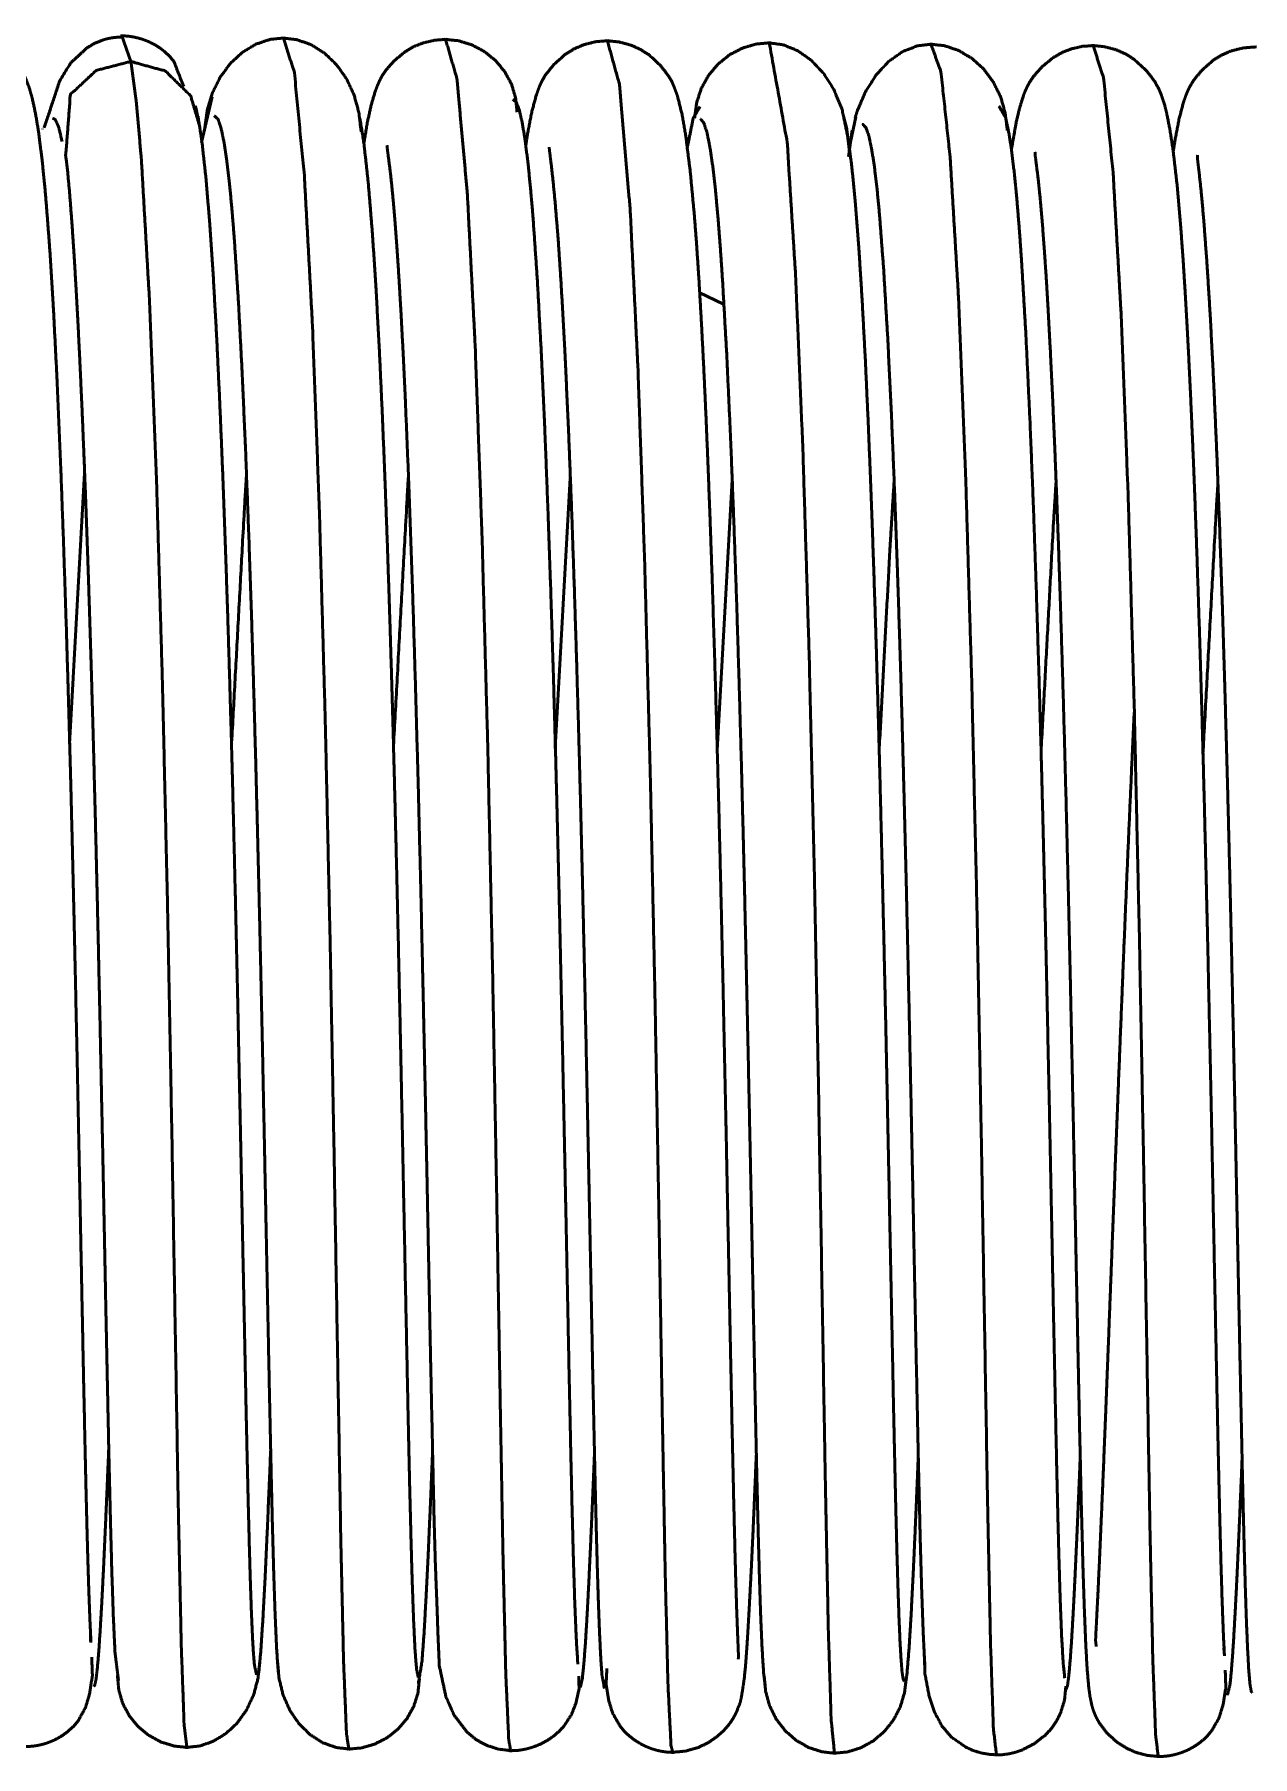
# Paper-space layout 'Layout1' of a CAD drawing. Header units: millimetres. Extents: x 0 to 420, y 0 to 297.
# Drawn here: x 207.02 to 212.28, y 120.47 to 127.92 of the extents above; entities that cross this region are included whole.
import ezdxf

# ---------------------------------------------------------------- set-up
doc = ezdxf.new("R2010")
doc.units = ezdxf.units.MM
doc.layers.add('170', color=7, linetype='Continuous', true_color=0xffffff)

psp = doc.layouts.get("Layout1")

# ---------------------------------------------------------------- linework, layer by layer
at = {"layer": '170', "color": 155, "linetype": 'Continuous', "lineweight": 50}
for p, q in [((207.3934, 127.9138), (207.4326, 127.8029)), ((207.7835, 127.6498), (207.7378, 127.4526)), ((210.5661, 127.5639), (210.5381, 127.4271)), ((207.0506, 127.5115), (207.0506, 127.5103)), ((210.5505, 127.5058), (210.5348, 127.3904)), ((209.9943, 126.7537), (209.8893, 126.8047)), ((207.2326, 126.0252), (207.1676, 124.8519)), ((209.2673, 124.8327), (209.3321, 126.0028)), ((209.9671, 124.8238), (210.0319, 125.9954)), ((207.2581, 120.9745), (207.2578, 121.0049)), ((212.1592, 120.9217), (212.1576, 120.9454))]:
    psp.add_line(p, q, dxfattribs=at)
for points, knots in [([(207.26, 120.9684), (207.2554, 121.0672), (207.2508, 121.1895), (207.2466, 121.3227), (207.2424, 121.475), (207.2386, 121.6293), (207.2347, 121.7978), (207.2275, 122.1359), (207.2211, 122.4495), (207.2093, 123.0464), (207.1999, 123.5029), (207.1911, 123.9105), (207.1862, 124.1295), (207.1795, 124.4077), (207.1726, 124.6849), (207.1635, 125.0171), (207.1539, 125.3419), (207.1418, 125.7109), (207.1289, 126.0609), (207.1134, 126.425), (207.0967, 126.7528), (207.0809, 127.0052), (207.064, 127.223), (207.0494, 127.3709), (207.0336, 127.4966), (207.0207, 127.5758), (207.006, 127.6441), (206.995, 127.6832), (206.9807, 127.7222), (206.9749, 127.7354), (206.9665, 127.7516), (206.9499, 127.7782), (206.927, 127.8081), (206.887, 127.8469), (206.8388, 127.8797), (206.8059, 127.8959), (206.771, 127.9081), (206.7303, 127.9167), (206.6877, 127.9198)], [0, 0, 0.013859, 0.031002, 0.049671, 0.071007, 0.092616, 0.116235, 0.163604, 0.207528, 0.291156, 0.355104, 0.412213, 0.442898, 0.481872, 0.520705, 0.567262, 0.612767, 0.664487, 0.713539, 0.764581, 0.810549, 0.845977, 0.876577, 0.897385, 0.915128, 0.926375, 0.936155, 0.941849, 0.947663, 0.949679, 0.952242, 0.956631, 0.961911, 0.969713, 0.977882, 0.983017, 0.988198, 0.99402, 1, 1]), ([(207.3897, 127.9082), (207.3701, 127.9073), (207.3521, 127.9054), (207.3326, 127.9017), (207.3151, 127.8969), (207.2761, 127.8814), (207.2446, 127.8631), (207.1726, 127.7971), (207.125, 127.7192), (207.0576, 127.5166)], [0, 0, 0.035245, 0.067734, 0.103414, 0.135963, 0.211342, 0.276866, 0.452431, 0.616435, 1, 1]), ([(207.6607, 127.6949), (207.6186, 127.8026), (207.6009, 127.8242), (207.5778, 127.8462), (207.5659, 127.8556), (207.5527, 127.8649), (207.5392, 127.8733), (207.5246, 127.8812), (207.5095, 127.8884), (207.4937, 127.8948), (207.4772, 127.9005), (207.4604, 127.9051), (207.4425, 127.909), (207.4249, 127.9117), (207.4061, 127.9134), (207.3877, 127.9138)], [0, 0, 0.303189, 0.376476, 0.460079, 0.499919, 0.542313, 0.583919, 0.627617, 0.671275, 0.716059, 0.761829, 0.807584, 0.855492, 0.902214, 0.951855, 1, 1]), ([(208.0986, 127.9048), (208.0337, 127.8983), (207.9721, 127.8773), (207.9141, 127.8421), (207.8614, 127.7933), (207.8177, 127.7335), (207.7837, 127.6638), (207.7616, 127.5877), (207.7501, 127.5035)], [0, 0, 0.111432, 0.222507, 0.338227, 0.460848, 0.587295, 0.719757, 0.854928, 1, 1]), ([(208.4282, 127.4983), (208.4181, 127.582), (208.3974, 127.6579), (208.3648, 127.728), (208.3221, 127.7884), (208.2703, 127.8382), (208.213, 127.8746), (208.1518, 127.8969), (208.087, 127.9049)], [0, 0, 0.144256, 0.278851, 0.411172, 0.537715, 0.660652, 0.776846, 0.888253, 1, 1]), ([(208.3745, 120.507), (208.3644, 120.5761), (208.3518, 120.8919), (208.3396, 121.4336), (208.3118, 123.036), (208.294, 123.9902), (208.2727, 124.9576), (208.247, 125.872), (208.2169, 126.6745), (208.1824, 127.308), (208.1394, 127.7532), (208.0925, 127.9049)], [0, 0, 0.009417, 0.052063, 0.125186, 0.341447, 0.470233, 0.600797, 0.724232, 0.832601, 0.91822, 0.978566, 1, 1]), ([(208.7988, 127.8988), (208.7455, 127.8949), (208.6957, 127.8833), (208.6552, 127.8669), (208.6179, 127.8452), (208.5687, 127.804), (208.5333, 127.7631), (208.5174, 127.7389), (208.5071, 127.7188), (208.4976, 127.6973), (208.4897, 127.6768), (208.4711, 127.6146), (208.4556, 127.5431), (208.4398, 127.4499)], [0, 0, 0.08358, 0.163563, 0.231919, 0.299406, 0.399762, 0.484398, 0.529751, 0.56511, 0.601736, 0.63623, 0.737695, 0.852171, 1, 1]), ([(209.102, 127.5844), (209.0952, 127.6475), (209.0774, 127.7057), (209.048, 127.7598), (209.0086, 127.8071), (208.9602, 127.8462), (208.9061, 127.8749), (208.8485, 127.8925), (208.7871, 127.899)], [0, 0, 0.128747, 0.252231, 0.377008, 0.502092, 0.628244, 0.752458, 0.874629, 1, 1]), ([(209.0743, 120.5), (209.0659, 120.5485), (209.0531, 120.8351), (209.041, 121.351), (209.0282, 122.0596), (209.0136, 122.919), (208.9962, 123.867), (208.9754, 124.836), (208.9502, 125.7601), (208.9206, 126.5796), (208.8867, 127.2361), (208.842, 127.7281), (208.7928, 127.899)], [0, 0, 0.006638, 0.045346, 0.114979, 0.210602, 0.326578, 0.454499, 0.585273, 0.71001, 0.82065, 0.909347, 0.976016, 1, 1]), ([(209.4984, 127.8929), (209.4419, 127.8884), (209.3894, 127.8752), (209.3474, 127.8569), (209.3088, 127.8327), (209.2599, 127.7884), (209.2252, 127.745), (209.2108, 127.721), (209.2016, 127.7013), (209.1925, 127.6784), (209.1848, 127.6563), (209.1651, 127.5827), (209.1484, 127.4954), (209.1395, 127.4388)], [0, 0, 0.087927, 0.172071, 0.243265, 0.313971, 0.416503, 0.502738, 0.546239, 0.57998, 0.618289, 0.654652, 0.772919, 0.911054, 1, 1]), ([(210.0583, 120.8966), (210.059, 120.9124), (210.0579, 120.9412), (210.0562, 120.9823), (210.0535, 121.0512), (210.0505, 121.1364), (210.0473, 121.2404), (210.044, 121.3595), (210.0379, 121.6081), (210.0314, 121.8998), (210.0196, 122.4785), (210.008, 123.0613), (209.9929, 123.7826), (209.9832, 124.2105), (209.9726, 124.6388), (209.9594, 125.1171), (209.945, 125.5768), (209.9366, 125.8174), (209.9278, 126.0483), (209.9182, 126.2793), (209.9081, 126.4972), (209.8982, 126.6882), (209.8879, 126.8652), (209.8782, 127.0099), (209.868, 127.1421), (209.8503, 127.3304), (209.8306, 127.4853), (209.815, 127.5747), (209.7963, 127.6497), (209.7888, 127.6722), (209.78, 127.6955), (209.7712, 127.7155), (209.757, 127.7401), (209.7231, 127.7839), (209.6749, 127.8293), (209.6369, 127.8541), (209.5952, 127.8732), (209.543, 127.8873), (209.4868, 127.893)], [0, 0, 0.002205, 0.00622, 0.011947, 0.021542, 0.033409, 0.047892, 0.064466, 0.099089, 0.139694, 0.220256, 0.301391, 0.401815, 0.461383, 0.521011, 0.587606, 0.651624, 0.685129, 0.717301, 0.749477, 0.779835, 0.806456, 0.831131, 0.851323, 0.869777, 0.896096, 0.91784, 0.930459, 0.941221, 0.944527, 0.948001, 0.951036, 0.95499, 0.962696, 0.971913, 0.978229, 0.984613, 0.992132, 1, 1]), ([(209.7746, 120.493), (209.7674, 120.5246), (209.7545, 120.7817), (209.7423, 121.2713), (209.7297, 121.9586), (209.7154, 122.8033), (209.6984, 123.744), (209.678, 124.7137), (209.6533, 125.6466), (209.6243, 126.4822), (209.5909, 127.161), (209.5441, 127.7051), (209.4923, 127.893)], [0, 0, 0.004367, 0.039097, 0.105167, 0.197899, 0.311879, 0.438802, 0.569645, 0.695554, 0.808349, 0.900029, 0.973706, 1, 1]), ([(210.1984, 127.8839), (210.1358, 127.8784), (210.0768, 127.8611), (210.0212, 127.8321), (209.971, 127.792), (209.9297, 127.7429), (209.8982, 127.6864), (209.8784, 127.6252), (209.8693, 127.5582)], [0, 0, 0.122647, 0.242857, 0.365278, 0.490823, 0.616005, 0.742421, 0.867966, 1, 1]), ([(210.5385, 127.4147), (210.5272, 127.5122), (210.5054, 127.6002), (210.4715, 127.6811), (210.4276, 127.7504), (210.3745, 127.8075), (210.3159, 127.8491), (210.2533, 127.8748), (210.1871, 127.884)], [0, 0, 0.15272, 0.293745, 0.430186, 0.557823, 0.679064, 0.790917, 0.896059, 1, 1]), ([(210.1922, 127.884), (210.2697, 127.4525), (210.3056, 126.8853), (210.3372, 126.1335), (210.3643, 125.2506), (210.3871, 124.2928), (210.4059, 123.3262), (210.4351, 121.6376), (210.4474, 121.0277), (210.4598, 120.6334), (210.4742, 120.4889)], [0, 0, 0.059191, 0.135935, 0.237541, 0.356809, 0.486177, 0.616714, 0.844752, 0.927119, 0.980392, 1, 1]), ([(210.8985, 127.878), (210.8317, 127.8703), (210.7682, 127.8451), (210.7083, 127.8029), (210.6536, 127.7442), (210.608, 127.6721), (210.5722, 127.5872), (210.5632, 127.5582)], [0, 0, 0.135321, 0.272844, 0.420252, 0.581662, 0.753486, 0.93889, 1, 1]), ([(211.2211, 127.5051), (211.2118, 127.5815), (211.1919, 127.651), (211.16, 127.7153), (211.1182, 127.771), (211.0672, 127.8168), (211.0107, 127.8504), (210.9505, 127.8709), (210.8865, 127.8782)], [0, 0, 0.139173, 0.269934, 0.399779, 0.525664, 0.649658, 0.768449, 0.883594, 1, 1]), ([(210.8913, 127.8781), (210.9344, 127.7571), (210.9741, 127.3892), (211.0095, 126.7973), (211.0406, 126.0264), (211.0672, 125.1313), (211.0894, 124.1692), (211.1078, 123.2063), (211.1365, 121.5475), (211.1488, 120.9619), (211.1612, 120.5958), (211.1743, 120.482)], [0, 0, 0.017337, 0.06727, 0.147299, 0.251428, 0.372283, 0.502167, 0.632148, 0.856043, 0.935095, 0.984532, 1, 1]), ([(211.5981, 127.872), (211.5468, 127.8685), (211.4987, 127.8576), (211.459, 127.842), (211.4221, 127.8212), (211.3723, 127.7811), (211.3349, 127.739), (211.3178, 127.7132), (211.3062, 127.6916), (211.2976, 127.6727), (211.2912, 127.6562), (211.2749, 127.6037), (211.2602, 127.5425), (211.2391, 127.4227)], [0, 0, 0.080302, 0.157565, 0.224256, 0.290432, 0.390465, 0.478571, 0.526935, 0.56529, 0.597768, 0.62539, 0.711434, 0.809873, 1, 1]), ([(212.1599, 120.91), (212.1549, 121.0132), (212.15, 121.1437), (212.1455, 121.287), (212.1411, 121.4518), (212.1371, 121.6179), (212.1329, 121.7993), (212.1292, 121.9733), (212.1208, 122.383), (212.1121, 122.82), (212.1047, 123.1888), (212.0971, 123.553), (212.0869, 124.0171), (212.0807, 124.2811), (212.0725, 124.6137), (212.0637, 124.9426), (212.0522, 125.3311), (212.0398, 125.7034), (212.0324, 125.9057), (212.0247, 126.1004), (212.0161, 126.301), (212.0072, 126.4911), (211.9983, 126.6637), (211.9889, 126.8251), (211.9803, 126.9591), (211.9713, 127.0827), (211.9559, 127.2619), (211.9387, 127.4124), (211.9249, 127.5034), (211.9106, 127.5778), (211.9014, 127.6152), (211.8873, 127.6575), (211.8757, 127.6852), (211.8575, 127.7181), (211.8206, 127.7657), (211.7695, 127.812), (211.7318, 127.8357), (211.6905, 127.8539), (211.6405, 127.8669), (211.5869, 127.8721)], [0, 0, 0.014452, 0.032711, 0.052766, 0.075827, 0.099057, 0.12443, 0.14878, 0.206086, 0.267212, 0.318805, 0.369747, 0.434669, 0.471594, 0.518135, 0.564149, 0.618493, 0.670594, 0.698905, 0.726159, 0.754231, 0.780849, 0.805027, 0.827629, 0.846418, 0.86374, 0.8889, 0.910089, 0.922958, 0.933546, 0.938937, 0.945169, 0.94937, 0.954632, 0.963057, 0.9727, 0.978929, 0.985239, 0.992457, 1, 1]), ([(211.5921, 127.8721), (211.6371, 127.7325), (211.6785, 127.3227), (211.7134, 126.7068), (211.7439, 125.9175), (211.77, 125.0111), (211.7917, 124.0456), (211.8097, 123.0873), (211.8379, 121.4601), (211.8501, 120.8994), (211.8627, 120.5619), (211.874, 120.475)], [0, 0, 0.019802, 0.07538, 0.158637, 0.265232, 0.387609, 0.517935, 0.647285, 0.866904, 0.9426, 0.988175, 1, 1]), ([(212.2982, 127.866), (212.2429, 127.8618), (212.1913, 127.8492), (212.1497, 127.8316), (212.1114, 127.8082), (212.062, 127.7646), (212.0264, 127.7211), (212.0111, 127.6962), (212.0013, 127.6756), (211.9918, 127.6525), (211.9842, 127.6311), (211.9645, 127.5577), (211.9475, 127.4697), (211.9389, 127.4155)], [0, 0, 0.086423, 0.169316, 0.23981, 0.309864, 0.4127, 0.500433, 0.545942, 0.581572, 0.620458, 0.655954, 0.774591, 0.914298, 1, 1]), ([(207.1514, 127.4012), (207.171, 127.6598), (207.2828, 127.7642), (207.4326, 127.8029)], [0, 0, 0.457362, 0.727098, 1, 1]), ([(207.4326, 127.8029), (207.4327, 127.8029), (207.5815, 127.7615), (207.6906, 127.655), (207.7269, 127.5338)], [0, 0, 0.000095, 0.35649, 0.708092, 1, 1]), ([(207.6746, 120.514), (207.6629, 120.6073), (207.6504, 120.9519), (207.6382, 121.519), (207.6099, 123.1542), (207.5918, 124.1138), (207.5699, 125.0785), (207.5437, 125.9821), (207.513, 126.7669), (207.4781, 127.3769), (207.456, 127.6294), (207.4326, 127.8029)], [0, 0, 0.012889, 0.060164, 0.13791, 0.362096, 0.493655, 0.625929, 0.74985, 0.857503, 0.941267, 0.976003, 1, 1]), ([(207.7258, 127.534), (207.7224, 127.5579), (207.719, 127.5789), (207.7121, 127.611)], [0, 0, 0.308748, 0.581001, 1, 1]), ([(209.3647, 120.8742), (209.3579, 120.9849), (209.3513, 121.1444), (209.3457, 121.3237), (209.34, 121.5378), (209.3352, 121.7445), (209.3302, 121.9727), (209.3216, 122.3913), (209.3124, 122.8548), (209.306, 123.1685), (209.2979, 123.5626), (209.2886, 123.9863), (209.2825, 124.2522), (209.276, 124.518), (209.2678, 124.8335), (209.2591, 125.1436), (209.2483, 125.4949), (209.2367, 125.8312), (209.2227, 126.1927), (209.2077, 126.5246), (209.1898, 126.8549), (209.1707, 127.1327), (209.1598, 127.2591), (209.1487, 127.3677), (209.1367, 127.4628), (209.1244, 127.5379), (209.1112, 127.5947), (209.0977, 127.6283), (209.0836, 127.6384)], [0, 0, 0.016361, 0.039893, 0.066351, 0.097923, 0.12842, 0.162077, 0.223807, 0.292165, 0.338434, 0.396549, 0.459041, 0.49826, 0.537468, 0.584005, 0.629739, 0.681567, 0.731183, 0.784532, 0.833516, 0.882286, 0.923356, 0.942062, 0.958154, 0.97229, 0.983507, 0.992104, 0.997455, 1, 1]), ([(209.8927, 127.6081), (209.8631, 127.5568), (209.8377, 127.4289)], [0, 0, 0.312648, 1, 1]), ([(211.4695, 120.8143), (211.4625, 120.8821), (211.4557, 121.0023), (211.45, 121.1505), (211.4444, 121.3357), (211.4396, 121.5201), (211.4348, 121.7271), (211.4265, 122.1136), (211.4177, 122.5501), (211.4117, 122.8507), (211.404, 123.2335), (211.3952, 123.6505), (211.3895, 123.9148), (211.3834, 124.181), (211.3757, 124.4993), (211.3675, 124.815), (211.3573, 125.1754), (211.3464, 125.524), (211.3331, 125.9031), (211.3189, 126.2562), (211.3018, 126.6164), (211.2835, 126.9298), (211.2732, 127.0773), (211.2625, 127.2077), (211.2509, 127.3255), (211.2391, 127.4232), (211.2263, 127.5041), (211.2132, 127.5622), (211.185, 127.6098)], [0, 0, 0.010019, 0.027694, 0.049462, 0.076671, 0.103744, 0.134141, 0.190908, 0.254998, 0.299154, 0.355359, 0.416592, 0.455415, 0.494496, 0.541243, 0.587618, 0.640551, 0.69175, 0.747441, 0.799332, 0.852267, 0.898362, 0.920071, 0.939281, 0.956665, 0.971115, 0.983128, 0.991879, 1, 1]), ([(207.0952, 127.5571), (207.1052, 127.5525), (207.1202, 127.5203), (207.135, 127.4572)], [0, 0, 0.09856, 0.418571, 1, 1]), ([(207.9756, 120.8288), (207.9666, 120.8698), (207.962, 120.9258), (207.9576, 121.0051), (207.9532, 121.1103), (207.9488, 121.2381), (207.9444, 121.3915), (207.9399, 121.5661), (207.9352, 121.7658), (207.9304, 121.9851), (207.9201, 122.4895), (207.9084, 123.0698), (207.8951, 123.7079), (207.8876, 124.0436), (207.8796, 124.3813), (207.8709, 124.7253), (207.8615, 125.0641), (207.8513, 125.4021), (207.8404, 125.7274), (207.8286, 126.0446), (207.8162, 126.3422), (207.8027, 126.6229), (207.7885, 126.8764), (207.7733, 127.1032), (207.7574, 127.2944), (207.7404, 127.4503), (207.7227, 127.5664)], [0, 0, 0.006225, 0.014551, 0.026333, 0.041942, 0.06089, 0.083651, 0.109538, 0.139153, 0.171676, 0.246473, 0.332521, 0.427143, 0.476934, 0.527018, 0.578023, 0.628284, 0.67841, 0.726667, 0.773728, 0.817878, 0.859545, 0.897186, 0.930891, 0.959333, 0.982589, 1, 1]), ([(207.7932, 127.5679), (207.809, 127.5537), (207.8219, 127.5168), (207.8345, 127.4574), (207.8463, 127.3802), (207.8579, 127.2832), (207.8686, 127.1728), (207.879, 127.0449), (207.8974, 126.7643), (207.9147, 126.4331), (207.9292, 126.1011), (207.9428, 125.7405), (207.954, 125.4049), (207.9646, 125.0549), (207.973, 124.7454), (207.981, 124.431), (207.9874, 124.166), (207.9934, 123.9012), (208.0025, 123.4795), (208.0105, 123.0881), (208.0168, 122.7773), (208.0259, 122.3192), (208.0345, 121.9068), (208.0395, 121.6821), (208.0443, 121.479), (208.05, 121.2694), (208.0558, 121.0951), (208.0625, 120.9422), (208.0695, 120.8394)], [0, 0, 0.003142, 0.008942, 0.017947, 0.029529, 0.044011, 0.060454, 0.079482, 0.12117, 0.170342, 0.219607, 0.273102, 0.322883, 0.374811, 0.420709, 0.46733, 0.506638, 0.545904, 0.608439, 0.666483, 0.712574, 0.780494, 0.841653, 0.874971, 0.905093, 0.936187, 0.962043, 0.984722, 1, 1]), ([(208.6749, 120.8167), (208.6676, 120.8513), (208.6605, 120.9405), (208.6543, 121.072), (208.6482, 121.2474), (208.6427, 121.4431), (208.6371, 121.6701), (208.632, 121.901), (208.6217, 122.3988), (208.6117, 122.8976), (208.6022, 123.3669), (208.5975, 123.592), (208.589, 123.9823), (208.5794, 124.3919), (208.5734, 124.6326), (208.5671, 124.8714), (208.5595, 125.1425), (208.5514, 125.4074), (208.5418, 125.6986), (208.5317, 125.9773), (208.5197, 126.2721), (208.5071, 126.5457), (208.4923, 126.8197), (208.4767, 127.0597), (208.4587, 127.2788), (208.4398, 127.4494), (208.423, 127.5557)], [0, 0, 0.005233, 0.018499, 0.038023, 0.064026, 0.093059, 0.12671, 0.160947, 0.234745, 0.308706, 0.378274, 0.411653, 0.469524, 0.530251, 0.565947, 0.601345, 0.641549, 0.680832, 0.724018, 0.76537, 0.809099, 0.849703, 0.890375, 0.926017, 0.958613, 0.984054, 1, 1]), ([(209.8951, 127.5541), (209.909, 127.5381), (209.9225, 127.4975), (209.9352, 127.4357), (209.9476, 127.3515), (209.9592, 127.2505), (209.9704, 127.1296), (209.9808, 126.9964), (209.9908, 126.8466), (210.0086, 126.5302), (210.0252, 126.1689), (210.0391, 125.815), (210.0521, 125.436), (210.0627, 125.0872), (210.0727, 124.7274), (210.0807, 124.4121), (210.0882, 124.0949), (210.0999, 123.5669), (210.1085, 123.1527), (210.1162, 122.7735), (210.1192, 122.623), (210.1265, 122.255), (210.135, 121.8475), (210.1391, 121.6633), (210.144, 121.4591), (210.1489, 121.278), (210.1546, 121.0968), (210.1605, 120.9535), (210.1675, 120.8394), (210.1747, 120.7788)], [0, 0, 0.003113, 0.009417, 0.018712, 0.031251, 0.046224, 0.064106, 0.083782, 0.105882, 0.152551, 0.205831, 0.257987, 0.313836, 0.365228, 0.418235, 0.464681, 0.511406, 0.58919, 0.650202, 0.70606, 0.728225, 0.782425, 0.842465, 0.869586, 0.899668, 0.92636, 0.953051, 0.974169, 0.991015, 1, 1]), ([(210.7754, 120.8002), (210.7708, 120.8104), (210.7662, 120.8424), (210.7618, 120.8966), (210.7573, 120.9756), (210.753, 121.0774), (210.7486, 121.2048), (210.7442, 121.3538), (210.7397, 121.528), (210.7352, 121.722), (210.7304, 121.9401), (210.7203, 122.4353), (210.7089, 123.0046), (210.6959, 123.6316), (210.6887, 123.9582), (210.6809, 124.2946), (210.6726, 124.6302), (210.6636, 124.9688), (210.6539, 125.2992), (210.6434, 125.6254), (210.6323, 125.9362), (210.6202, 126.2354), (210.6075, 126.5126), (210.5938, 126.7696), (210.5795, 126.997), (210.5642, 127.1948), (210.5483, 127.3553), (210.5313, 127.4788), (210.5139, 127.5615)], [0, 0, 0.001652, 0.006424, 0.014451, 0.02614, 0.041195, 0.060031, 0.082046, 0.107774, 0.136438, 0.168663, 0.241828, 0.325925, 0.418561, 0.466804, 0.516512, 0.566103, 0.616122, 0.664958, 0.713163, 0.75909, 0.803326, 0.844301, 0.882325, 0.915984, 0.945277, 0.969097, 0.987513, 1, 1]), ([(210.5945, 127.5308), (210.5971, 127.5308), (210.6101, 127.517), (210.6229, 127.4806), (210.6348, 127.425), (210.6465, 127.3492), (210.6574, 127.2586), (210.668, 127.1499), (210.6868, 126.9026), (210.7046, 126.6013), (210.7196, 126.2923), (210.7337, 125.9514), (210.7454, 125.6299), (210.7564, 125.2909), (210.7653, 124.9884), (210.7737, 124.6785), (210.7804, 124.4152), (210.7867, 124.1505), (210.7963, 123.7252), (210.8047, 123.3264), (210.8112, 123.0066), (210.8161, 122.7639), (210.8253, 122.3053), (210.8347, 121.8505), (210.8397, 121.6286), (210.8454, 121.3948), (210.8511, 121.1946), (210.8577, 121.0101), (210.8644, 120.8734)], [0, 0, 0.00039, 0.003229, 0.009015, 0.017537, 0.029019, 0.04269, 0.059057, 0.096213, 0.141444, 0.18779, 0.238914, 0.287115, 0.33793, 0.383271, 0.429719, 0.469179, 0.508854, 0.572585, 0.63236, 0.680281, 0.716655, 0.785375, 0.853526, 0.88679, 0.921826, 0.951834, 0.979499, 1, 1]), ([(207.1495, 127.4002), (207.1505, 127.3953), (207.1516, 127.3896), (207.1593, 127.3252), (207.1681, 127.228), (207.1769, 127.1149), (207.1859, 126.9837), (207.1949, 126.835), (207.204, 126.668), (207.2128, 126.4895), (207.2215, 126.2971), (207.2298, 126.0974), (207.2379, 125.8866), (207.2456, 125.6706), (207.2531, 125.4464), (207.2607, 125.1972), (207.2681, 124.9417), (207.2757, 124.6558), (207.2829, 124.3665), (207.2903, 124.0498), (207.2973, 123.7344), (207.3112, 123.0689), (207.3244, 122.406), (207.331, 122.085), (207.3372, 121.7928), (207.3437, 121.5163), (207.35, 121.2796), (207.3568, 121.0762), (207.3638, 120.927), (207.3791, 120.8038)], [0, 0, 0.000745, 0.001637, 0.011452, 0.026237, 0.043415, 0.063337, 0.085901, 0.111236, 0.138313, 0.167484, 0.197762, 0.22971, 0.262454, 0.296428, 0.334189, 0.372909, 0.416225, 0.460056, 0.508045, 0.555831, 0.656649, 0.757086, 0.805722, 0.849986, 0.891885, 0.92774, 0.958564, 0.981195, 1, 1]), ([(208.5401, 127.4402), (208.5402, 127.4318), (208.5454, 127.3918), (208.554, 127.325), (208.5603, 127.2672), (208.5667, 127.1995), (208.5744, 127.1082), (208.5823, 127.0042), (208.5912, 126.87), (208.6, 126.7209), (208.6095, 126.5414), (208.6187, 126.3472), (208.6351, 125.9474), (208.6504, 125.5099), (208.6631, 125.0948), (208.6749, 124.6639), (208.6845, 124.2768), (208.6934, 123.8885), (208.7007, 123.5558), (208.7134, 122.9365), (208.7243, 122.3868), (208.7294, 122.1348), (208.7391, 121.6879), (208.7435, 121.489), (208.7487, 121.3097), (208.7551, 121.1451), (208.7601, 121.0009), (208.7657, 120.8676), (208.7947, 120.7324), (208.8299, 120.654), (208.8852, 120.5811), (208.9244, 120.5487), (208.9696, 120.5236), (209.0221, 120.507), (209.0801, 120.5)], [0, 0, 0.001178, 0.006848, 0.016318, 0.024493, 0.034059, 0.046945, 0.061626, 0.080544, 0.10155, 0.126825, 0.154175, 0.210456, 0.272031, 0.330438, 0.391071, 0.445537, 0.500171, 0.546972, 0.634098, 0.711441, 0.746886, 0.809759, 0.837753, 0.862975, 0.88615, 0.906438, 0.925209, 0.944661, 0.956742, 0.969604, 0.976763, 0.984038, 0.991777, 1, 1]), ([(209.2411, 127.4314), (209.241, 127.4276), (209.2435, 127.4063), (209.248, 127.3708), (209.2565, 127.2968), (209.2663, 127.1972), (209.2796, 127.0345), (209.2928, 126.8359), (209.3084, 126.5542), (209.3234, 126.232), (209.3367, 125.8963), (209.3492, 125.5363), (209.3597, 125.2001), (209.3696, 124.8519), (209.3778, 124.5412), (209.3854, 124.2273), (209.3916, 123.9583), (209.4024, 123.46), (209.4131, 122.9373), (209.4222, 122.4803), (209.4292, 122.1329), (209.4368, 121.7796), (209.4406, 121.6112), (209.4448, 121.4403), (209.449, 121.2867), (209.4536, 121.1392), (209.4583, 121.0146), (209.4634, 120.9066), (209.4687, 120.829), (209.4798, 120.7697)], [0, 0, 0.000578, 0.003795, 0.009158, 0.020324, 0.035345, 0.059812, 0.089667, 0.131979, 0.180354, 0.230729, 0.284754, 0.335199, 0.38744, 0.434044, 0.48114, 0.521488, 0.596236, 0.674636, 0.743195, 0.795294, 0.84829, 0.873551, 0.899196, 0.92224, 0.944376, 0.963074, 0.979286, 0.990946, 1, 1]), ([(211.3412, 127.4108), (211.3414, 127.4007), (211.3464, 127.3605), (211.3547, 127.2943), (211.3607, 127.2382), (211.3668, 127.1728), (211.3741, 127.0852), (211.3816, 126.9855), (211.3901, 126.8579), (211.3985, 126.7164), (211.4078, 126.5422), (211.4168, 126.3537), (211.4258, 126.148), (211.4344, 125.9304), (211.4423, 125.7137), (211.4499, 125.4883), (211.4632, 125.0549), (211.4754, 124.6038), (211.4854, 124.1962), (211.4946, 123.7881), (211.5092, 123.0936), (211.5211, 122.5028), (211.5341, 121.8729), (211.5416, 121.547), (211.5491, 121.2679), (211.5549, 121.0942), (211.5609, 120.9496), (211.5662, 120.8556), (211.5729, 120.7786), (211.5786, 120.7361), (211.586, 120.6987), (211.5901, 120.6836), (211.5978, 120.6623), (211.6007, 120.6553), (211.6048, 120.6463), (211.611, 120.6344), (211.6186, 120.6209), (211.6533, 120.5751), (211.6975, 120.5357), (211.7347, 120.512), (211.7748, 120.4938), (211.8257, 120.48), (211.8797, 120.475)], [0, 0, 0.001411, 0.007106, 0.016487, 0.024408, 0.033644, 0.046002, 0.06005, 0.078032, 0.097947, 0.12246, 0.148991, 0.177926, 0.208536, 0.239005, 0.270708, 0.331655, 0.395073, 0.45238, 0.509744, 0.607373, 0.690427, 0.778981, 0.824788, 0.864028, 0.888461, 0.908797, 0.922026, 0.932892, 0.938921, 0.944272, 0.946484, 0.949662, 0.950723, 0.952116, 0.954001, 0.956178, 0.964254, 0.972577, 0.978777, 0.984966, 0.992379, 1, 1]), ([(212.044, 127.3973), (212.0428, 127.3935), (212.0446, 127.3686), (212.0503, 127.3234), (212.0599, 127.2351), (212.0704, 127.1176), (212.0844, 126.9296), (212.0986, 126.7022), (212.1132, 126.4199), (212.1271, 126.1042), (212.1389, 125.7956), (212.1502, 125.468), (212.1596, 125.1641), (212.1685, 124.8505), (212.1759, 124.5708), (212.1829, 124.2882), (212.1886, 124.0457), (212.199, 123.5751), (212.21, 123.0439), (212.2232, 122.3833), (212.2301, 122.0453), (212.2378, 121.6894), (212.2419, 121.5145), (212.2459, 121.3553), (212.2503, 121.2007), (212.2547, 121.0671), (212.2596, 120.9474), (212.2645, 120.8552), (212.27, 120.7886), (212.2758, 120.7558), (212.2787, 120.752)], [0, 0, 0.000597, 0.004354, 0.0112, 0.024554, 0.042285, 0.070617, 0.10487, 0.147374, 0.194878, 0.241289, 0.290568, 0.336274, 0.383447, 0.425492, 0.467995, 0.504465, 0.575224, 0.655097, 0.754415, 0.805241, 0.858743, 0.885054, 0.908996, 0.932235, 0.95234, 0.970348, 0.98422, 0.994263, 0.999272, 1, 1]), ([(207.8673, 124.8415), (207.9237, 125.879), (207.9321, 126.0114)], [0, 0, 0.886759, 1, 1]), ([(208.5677, 124.844), (208.6287, 125.9544), (208.6318, 126.0033)], [0, 0, 0.957748, 1, 1]), ([(210.7323, 125.9954), (210.7144, 125.7059), (210.6672, 124.8228)], [0, 0, 0.24698, 1, 1]), ([(211.4322, 125.9902), (211.4194, 125.7841), (211.3673, 124.8196)], [0, 0, 0.176107, 1, 1]), ([(212.1318, 125.9783), (212.1243, 125.8607), (212.0669, 124.8083)], [0, 0, 0.100534, 1, 1]), ([(211.7697, 124.9888), (211.7604, 124.785), (211.7428, 124.389), (211.726, 123.9906), (211.6987, 123.3115), (211.6762, 122.7304), (211.6559, 122.2009), (211.6465, 121.9605), (211.6375, 121.7379), (211.6289, 121.5337), (211.6211, 121.3547), (211.6139, 121.1987), (211.6075, 121.072), (211.6047, 121.0178), (211.6028, 120.9764), (211.6055, 120.9511)], [0, 0, 0.050488, 0.148569, 0.247237, 0.415426, 0.559306, 0.690435, 0.749951, 0.805092, 0.855669, 0.899995, 0.938628, 0.970032, 0.983466, 0.993707, 1, 1]), ([(207.2733, 120.7798), (207.2762, 120.7828), (207.2816, 120.8069), (207.2874, 120.8545), (207.2935, 120.9268), (207.2999, 121.0223), (207.3069, 121.1435), (207.3142, 121.2879), (207.322, 121.4586), (207.3304, 121.6519), (207.3366, 121.8019)], [0, 0, 0.004014, 0.028136, 0.07485, 0.145649, 0.239004, 0.357403, 0.498314, 0.664973, 0.853661, 1, 1]), ([(207.9855, 120.8367), (207.9943, 120.9318), (208.0037, 121.0777), (208.0126, 121.2457), (208.0221, 121.4504), (208.0367, 121.7973)], [0, 0, 0.099242, 0.251272, 0.426094, 0.639113, 1, 1]), ([(208.6754, 120.7911), (208.6912, 120.8892), (208.6997, 121.0056), (208.7088, 121.1663), (208.7178, 121.3504), (208.7274, 121.5681), (208.7364, 121.7859)], [0, 0, 0.099655, 0.21672, 0.378072, 0.562856, 0.781462, 1, 1]), ([(209.3746, 120.7766), (209.377, 120.7787), (209.3837, 120.8095), (209.3907, 120.876), (209.3976, 120.9682), (209.4049, 121.0892), (209.412, 121.225), (209.4195, 121.3843), (209.4267, 121.5493), (209.4344, 121.7317), (209.4366, 121.7857)], [0, 0, 0.003162, 0.034322, 0.100361, 0.191624, 0.311331, 0.445732, 0.603225, 0.766334, 0.946632, 1, 1]), ([(209.7687, 120.4931), (209.8294, 120.4984), (209.8859, 120.5144), (209.9289, 120.5355), (209.968, 120.5625), (209.9943, 120.5863), (210.0171, 120.6125), (210.0308, 120.632), (210.0417, 120.6501), (210.0475, 120.6613), (210.052, 120.6709), (210.0662, 120.7077), (210.0714, 120.731), (210.0778, 120.7691), (210.0841, 120.8128), (210.0909, 120.8819), (210.0965, 120.9627), (210.1043, 121.0929), (210.1127, 121.2502), (210.1206, 121.4165), (210.1288, 121.6037), (210.1361, 121.7785)], [0, 0, 0.041549, 0.081578, 0.114246, 0.14666, 0.17082, 0.194473, 0.210745, 0.225147, 0.233744, 0.240951, 0.267881, 0.284139, 0.310448, 0.340595, 0.387916, 0.443156, 0.532019, 0.639427, 0.752948, 0.880683, 1, 1]), ([(210.7796, 120.7745), (210.7879, 120.8358), (210.797, 120.9493), (210.8055, 121.0899), (210.8145, 121.2688), (210.8228, 121.4496), (210.8315, 121.6544), (210.8363, 121.7714)], [0, 0, 0.061988, 0.175954, 0.316994, 0.496302, 0.677483, 0.882719, 1, 1]), ([(211.4747, 120.7638), (211.4811, 120.78), (211.4871, 120.8237), (211.4934, 120.8945), (211.4996, 120.9848), (211.5062, 121.0983), (211.5126, 121.2245), (211.5194, 121.3698), (211.5261, 121.521), (211.533, 121.6867), (211.5364, 121.7703)], [0, 0, 0.017275, 0.060954, 0.131386, 0.221042, 0.333627, 0.458789, 0.602935, 0.752831, 0.917039, 1, 1]), ([(212.1729, 120.7398), (212.1839, 120.7859), (212.1906, 120.8538), (212.1977, 120.9512), (212.2045, 121.0662), (212.2118, 121.2053), (212.2187, 121.3528), (212.2261, 121.5188), (212.236, 121.7585)], [0, 0, 0.046421, 0.113198, 0.208809, 0.32151, 0.457942, 0.602473, 0.765154, 1, 1]), ([(206.9691, 120.5182), (206.9874, 120.5183), (207.0057, 120.5196), (207.0234, 120.5219), (207.0409, 120.5254), (207.0579, 120.5298), (207.0742, 120.5351), (207.0904, 120.5414), (207.1054, 120.5482), (207.1354, 120.5651), (207.1601, 120.5831), (207.1845, 120.6056), (207.2035, 120.628), (207.2367, 120.6872), (207.2539, 120.7456), (207.2661, 120.8251), (207.2634, 120.9046)], [0, 0, 0.032764, 0.065756, 0.097766, 0.129796, 0.161394, 0.192166, 0.223215, 0.252896, 0.314678, 0.369606, 0.429081, 0.48184, 0.603581, 0.712878, 0.857343, 1, 1]), ([(210.8617, 120.9295), (210.8654, 120.8326), (210.8824, 120.7405), (210.9044, 120.671), (210.9403, 120.6045), (210.9815, 120.5576), (211.0425, 120.5155), (211.0728, 120.5015), (211.1079, 120.4905), (211.1421, 120.4847), (211.18, 120.482)], [0, 0, 0.156714, 0.30816, 0.426034, 0.548313, 0.649279, 0.768992, 0.823051, 0.882502, 0.938513, 1, 1]), ([(207.6692, 120.5141), (207.7305, 120.5207), (207.7883, 120.5408), (207.8427, 120.574), (207.8918, 120.6198), (207.9321, 120.6757), (207.9627, 120.7405), (207.9816, 120.8108), (207.99, 120.8883)], [0, 0, 0.113036, 0.225381, 0.342303, 0.465548, 0.591934, 0.723463, 0.857002, 1, 1]), ([(208.066, 120.8919), (208.0731, 120.8125), (208.0908, 120.7403), (208.1202, 120.6738), (208.1596, 120.6165), (208.2079, 120.5693), (208.2617, 120.535), (208.3193, 120.5142), (208.3804, 120.507)], [0, 0, 0.14495, 0.279859, 0.412002, 0.538359, 0.660988, 0.776897, 0.888134, 1, 1]), ([(209.4903, 120.8553), (209.487, 120.7879), (209.4983, 120.7173), (209.5151, 120.6627), (209.5474, 120.606), (209.5663, 120.5836), (209.5902, 120.5613), (209.615, 120.5427), (209.6444, 120.5255), (209.6595, 120.5184), (209.6754, 120.5118), (209.6917, 120.5062), (209.7086, 120.5015), (209.7261, 120.4977), (209.7437, 120.495), (209.762, 120.4934), (209.7803, 120.493)], [0, 0, 0.127375, 0.262497, 0.370376, 0.493615, 0.548942, 0.610744, 0.669318, 0.73364, 0.765125, 0.797649, 0.830269, 0.863389, 0.897182, 0.930795, 0.965558, 1, 1]), ([(211.8685, 120.4751), (211.8868, 120.4752), (211.9051, 120.4765), (211.9227, 120.4788), (211.9403, 120.4823), (211.9573, 120.4867), (211.9736, 120.492), (211.9897, 120.4982), (212.0048, 120.505), (212.0347, 120.5218), (212.0596, 120.5396), (212.0839, 120.5618), (212.103, 120.5838), (212.1362, 120.6413), (212.1536, 120.6976), (212.1659, 120.7732), (212.1634, 120.8479)], [0, 0, 0.033488, 0.067249, 0.099967, 0.132779, 0.165061, 0.196616, 0.228331, 0.258748, 0.321668, 0.377956, 0.438323, 0.491918, 0.613874, 0.722094, 0.862838, 1, 1]), ([(207.3746, 120.8247), (207.3803, 120.7624), (207.3971, 120.7049), (207.4254, 120.6515), (207.4637, 120.6046), (207.5109, 120.566), (207.5638, 120.5376), (207.6201, 120.5203), (207.6804, 120.514)], [0, 0, 0.129257, 0.253082, 0.377927, 0.502987, 0.629036, 0.752971, 0.874851, 1, 1]), ([(208.3689, 120.5071), (208.4292, 120.5123), (208.4859, 120.5285), (208.5393, 120.5558), (208.5871, 120.5935), (208.6262, 120.6396), (208.6555, 120.6923), (208.6733, 120.7493), (208.6801, 120.8113)], [0, 0, 0.125351, 0.247317, 0.371411, 0.49743, 0.622523, 0.747233, 0.87094, 1, 1]), ([(209.069, 120.5001), (209.1052, 120.5015), (209.1409, 120.5073), (209.174, 120.517), (209.2056, 120.53), (209.2349, 120.5461), (209.2608, 120.5641), (209.2848, 120.585), (209.3047, 120.6065), (209.338, 120.6581), (209.3569, 120.7078), (209.37, 120.7676), (209.3688, 120.8225)], [0, 0, 0.072801, 0.145296, 0.214645, 0.283389, 0.350454, 0.413841, 0.477741, 0.536593, 0.659878, 0.766761, 0.889796, 1, 1]), ([(210.1701, 120.8246), (210.1765, 120.7566), (210.1937, 120.6943), (210.2226, 120.6365), (210.2613, 120.5861), (210.3091, 120.5446), (210.3624, 120.5142), (210.4193, 120.4956), (210.48, 120.4888)], [0, 0, 0.134854, 0.262365, 0.389898, 0.515302, 0.640212, 0.761279, 0.879571, 1, 1]), ([(210.4688, 120.489), (210.5296, 120.4947), (210.5869, 120.5124), (210.6407, 120.5421), (210.6893, 120.583), (210.729, 120.633), (210.7589, 120.6906), (210.7773, 120.7529), (210.785, 120.8212)], [0, 0, 0.120113, 0.238061, 0.358995, 0.483852, 0.60935, 0.737065, 0.864833, 1, 1]), ([(211.1686, 120.4821), (211.1982, 120.4829), (211.2274, 120.4866), (211.2562, 120.4934), (211.2843, 120.503), (211.3373, 120.5302), (211.3843, 120.5667), (211.4048, 120.5881), (211.4229, 120.6115), (211.4384, 120.6367), (211.4513, 120.6633), (211.4685, 120.7195), (211.4745, 120.7796)], [0, 0, 0.062472, 0.124342, 0.186706, 0.249325, 0.374666, 0.499895, 0.5623, 0.624662, 0.687012, 0.749199, 0.872872, 1, 1])]:
    psp.add_open_spline(points, degree=1, knots=knots, dxfattribs=at)

doc.saveas('drawing.dxf')
